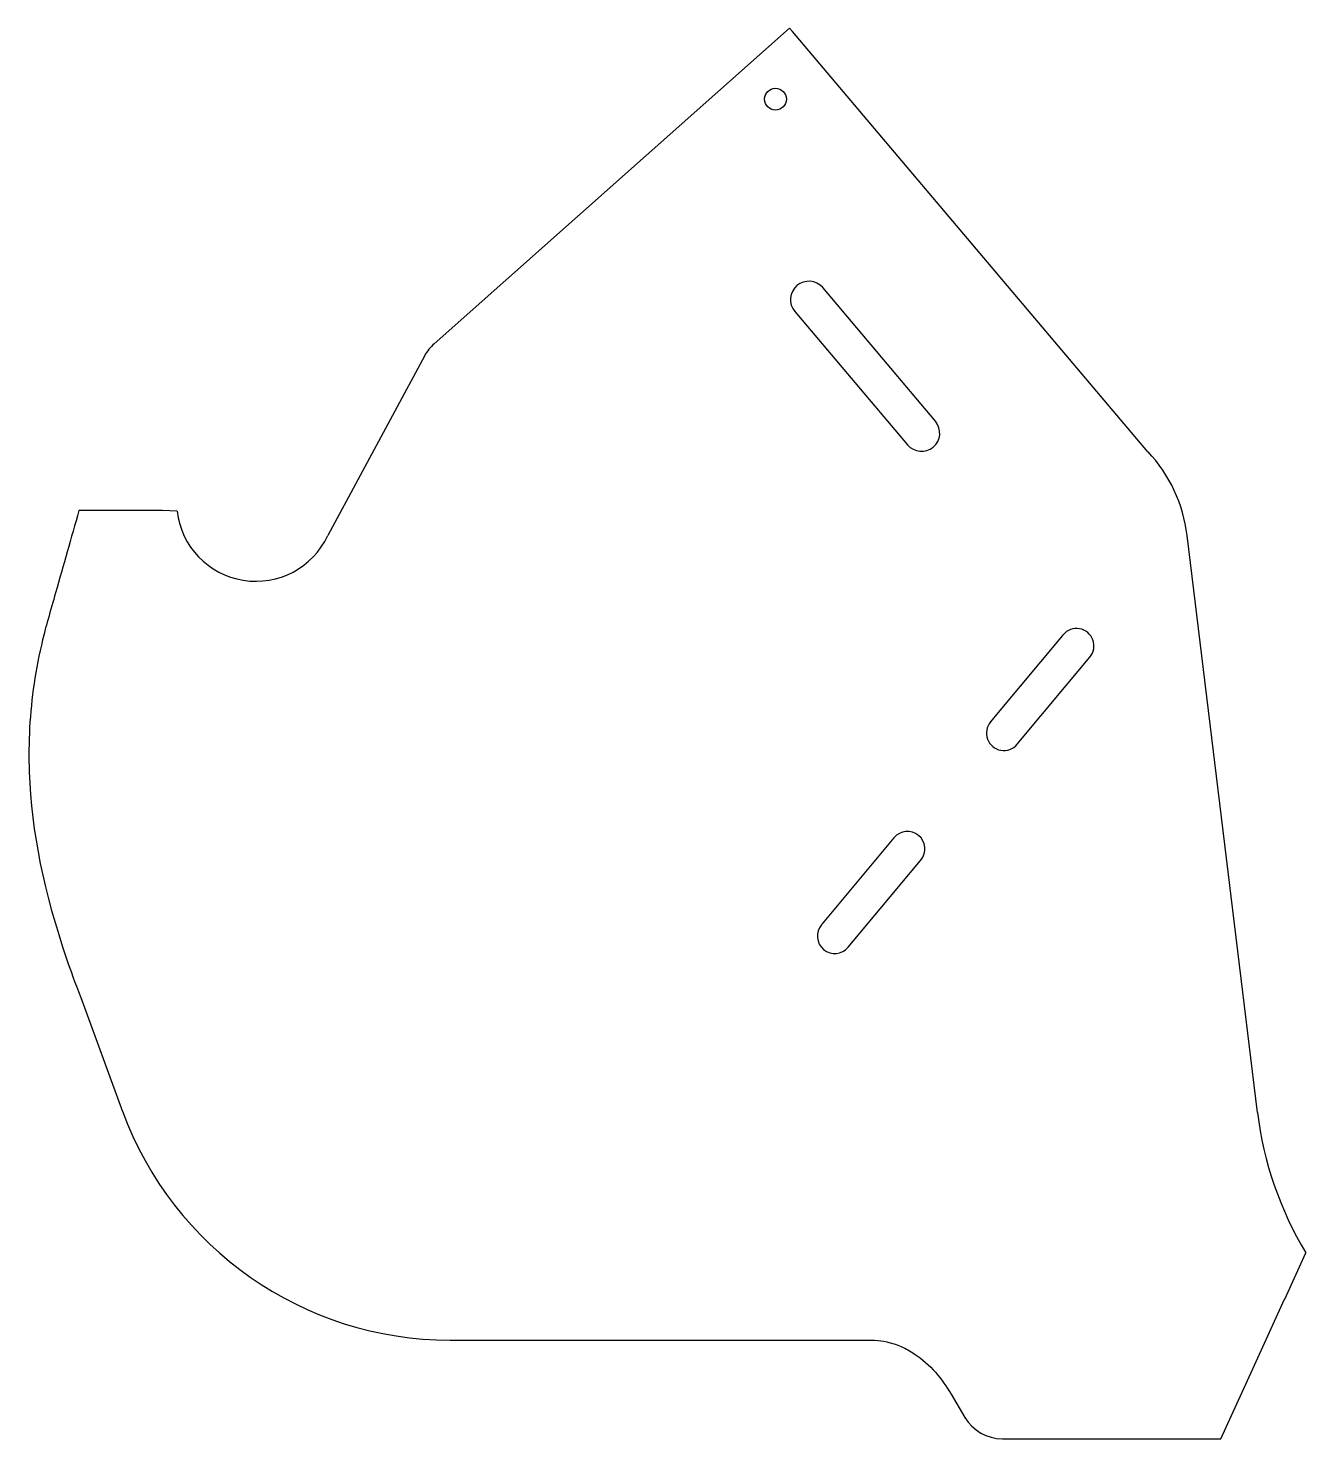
# Model space of a CAD drawing. Header units: millimetres. Extents: x -137 to 156, y 9 to 332.
import ezdxf

# ---------------------------------------------------------------- set-up
doc = ezdxf.new("R2010")
doc.units = ezdxf.units.MM
doc.layers.get('0').update_dxf_attribs({"linetype": 'CONTINUOUS'})

msp = doc.modelspace()

# ---------------------------------------------------------------- linework, layer by layer
for p, q in [((37.9, 332.34), (-43.58, 260.06)), ((38.56, 331.6), (37.9, 332.34)), ((120.04, 235.3), (38.56, 331.6)), ((-45.75, 257.32), (-67.96, 216.1)), ((-105.85, 221.82), (-124.99, 221.83)), ((-102.51, 221.66), (-105.85, 221.82)), ((145.14, 83.91), (129.02, 216.13)), ((-124.58, 110.26), (-115.01, 84.17)), ((151.37, 41.13), (156.21, 51.75)), ((144.05, 25.17), (151.36, 41.16)), ((151.36, 41.16), (151.37, 41.13)), ((-39.93, 31.74), (-14.41, 31.73)), ((-14.41, 31.73), (56.62, 31.73)), ((57.39, 31.71), (57.39, 31.71)), ((136.74, 9.14), (144.05, 25.17)), ((74.91, 19.36), (78.05, 14.05)), ((86.66, 9.14), (104.36, 9.14)), ((104.36, 9.14), (104.36, 9.14)), ((104.36, 9.14), (136.74, 9.14))]:
    msp.add_line(p, q)
for points in [[(71.35, 242.27), (45.48, 272.91, 0.994322), (39.09, 267.45), (64.9, 236.89, 0.994322)], [(90.08, 168.28), (106.73, 188.25, 1), (100.59, 193.37), (100.48, 193.24, 0.005308), (100.42, 193.17), (85.71, 175.52), (83.94, 173.4, 1)], [(67.82, 141.57), (67.97, 141.75, 1), (61.82, 146.87), (59.88, 144.54), (45.35, 127.12, 0.005452), (45.3, 127.05), (45.17, 126.9, 1), (51.32, 121.78), (66, 139.39), (67.81, 141.56, 0.000834)]]:
    msp.add_lwpolyline(points, format="xyb", close=True)
msp.add_circle((34.65, 316.09), 2.5)
for centre, radius, start, end in [((-36.95, 252.58), 10, 131.5756, 151.6892), ((95.26, 212.01), 34.01, 6.9527, 43.2193), ((-84.44, 223.82), 18.2, 186.8275, 334.917), ((-39.91, 111.74), 80, 200.156, 269.9853), ((226.04, 93.78), 81.5, 186.9527, 211.0389), ((86.66, 19.14), 10, 210.5846, 270)]:
    msp.add_arc(centre, radius, start, end)
for points, knots in [([(-124.99, 221.83), (-126.78, 215.54), (-128.57, 209.26), (-130.93, 200.98), (-131.51, 198.98), (-132.07, 196.97)], [-2.584252, -2.584252, -2.584252, -2.584252, -0.62448, -0.62448, 0, 0, 0, 0]), ([(-132.07, 196.97), (-132.67, 194.88), (-132.97, 193.67), (-134.12, 188.91), (-134.78, 185.56), (-136.27, 175.45), (-136.63, 168.73), (-135.91, 148.13), (-132.96, 134.08), (-126.75, 115.96), (-126.1, 114.16), (-124.58, 110.26)], [-5.069655, -5.069655, -5.069655, -5.069655, -4.807358, -4.807358, -4.195943, -4.195943, -2.982688, -2.982688, -0.515545, -0.515545, 0, 0, 0, 0]), ([(56.62, 31.73), (56.75, 31.73), (56.88, 31.73), (57.13, 31.73), (57.26, 31.72), (57.39, 31.71)], [-0.07692283, -0.07692283, -0.07692283, -0.07692283, -0.03846509, -0.03846509, -0.00000834, -0.00000834, -0.00000834, -0.00000834]), ([(57.39, 31.71), (58.33, 31.67), (59.26, 31.54), (61.33, 31.09), (62.44, 30.72), (64.55, 29.8), (65.54, 29.24), (70.17, 26.19), (72.87, 22.81), (74.91, 19.36)], [-1.901982, -1.901982, -1.901982, -1.901982, -1.681617, -1.681617, -1.401348, -1.401348, -1.121078, -1.121078, 0, 0, 0, 0])]:
    msp.add_open_spline(points, degree=3, knots=knots)

doc.saveas('drawing.dxf')
